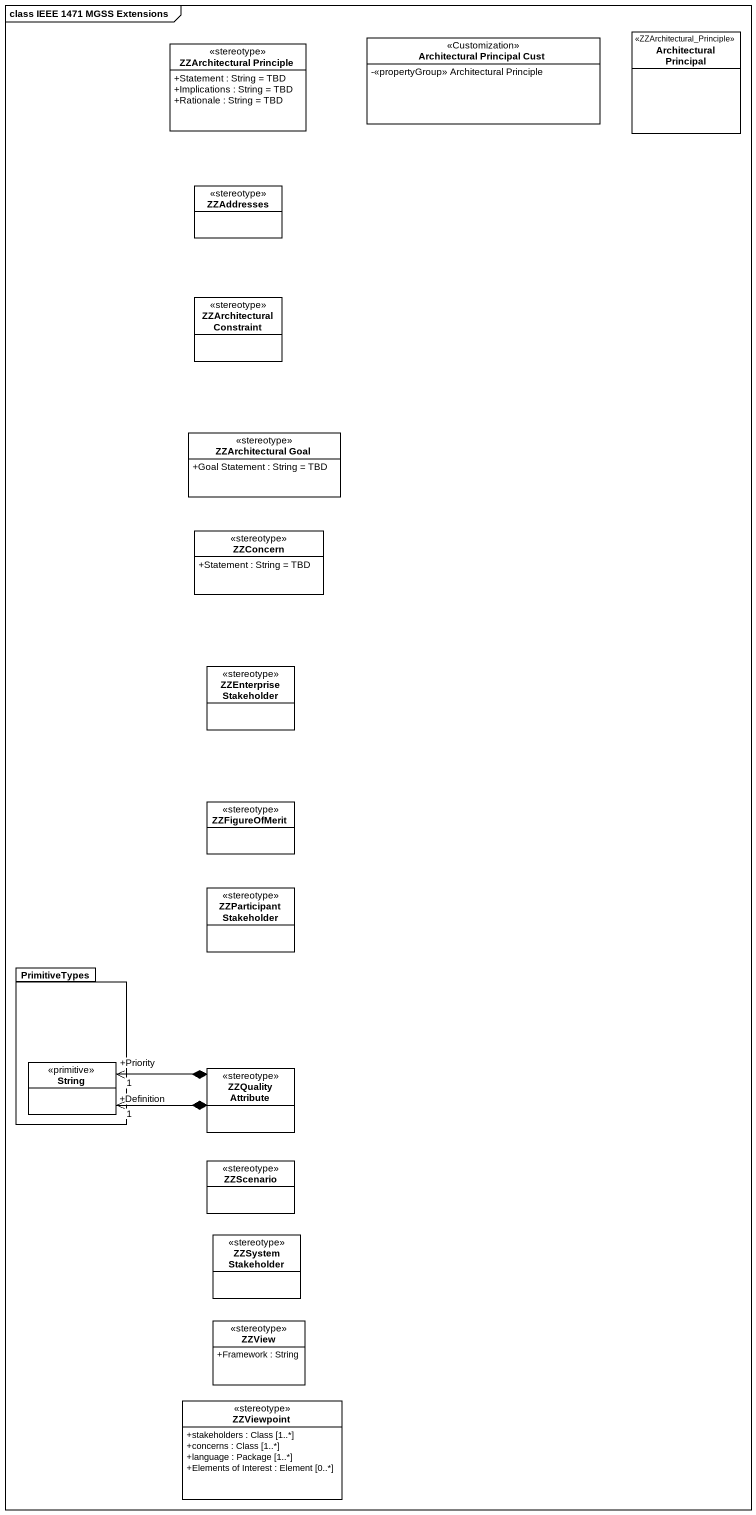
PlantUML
@startuml
mainframe class IEEE 1471 MGSS Extensions
hide circle
hide empty members
skinparam classAttributeIconSize 0
class "ZZArchitectural Principle" as ZZArchitectural_Principle <<stereotype>> {
  +Statement : String = TBD
  +Implications : String = TBD
  +Rationale : String = TBD
}
class "Architectural Principal Cust" as Architectural_Principal_Cust <<Customization>> {
  -<<propertyGroup>> Architectural Principle
}
class "Architectural Principal" as Architectural_Principal <<ZZArchitectural_Principle>>
class ZZAddresses <<stereotype>>
class "ZZArchitectural Constraint" as ZZArchitectural_Constraint <<stereotype>>
class "ZZArchitectural Goal" as ZZArchitectural_Goal <<stereotype>> {
  +Goal Statement : String = TBD
}
class ZZConcern <<stereotype>> {
  +Statement : String = TBD
}
class "ZZEnterprise Stakeholder" as ZZEnterprise_Stakeholder <<stereotype>>
class ZZFigureOfMerit <<stereotype>>
class "ZZParticipant Stakeholder" as ZZParticipant_Stakeholder <<stereotype>>
package PrimitiveTypes {
  class String <<primitive>>
}
class "ZZQuality Attribute" as ZZQuality_Attribute <<stereotype>>
class ZZScenario <<stereotype>>
class "ZZSystem Stakeholder" as ZZSystem_Stakeholder <<stereotype>>
class ZZView <<stereotype>> {
  +Framework : String
}
class ZZViewpoint <<stereotype>> {
  +stakeholders : Class [1..*]
  +concerns : Class [1..*]
  +language : Package [1..*]
  +Elements of Interest : Element [0..*]
}
String "+Definition\n1" <-right-* ZZQuality_Attribute
ZZQuality_Attribute *-left-> "+Priority\n1" String
@enduml
